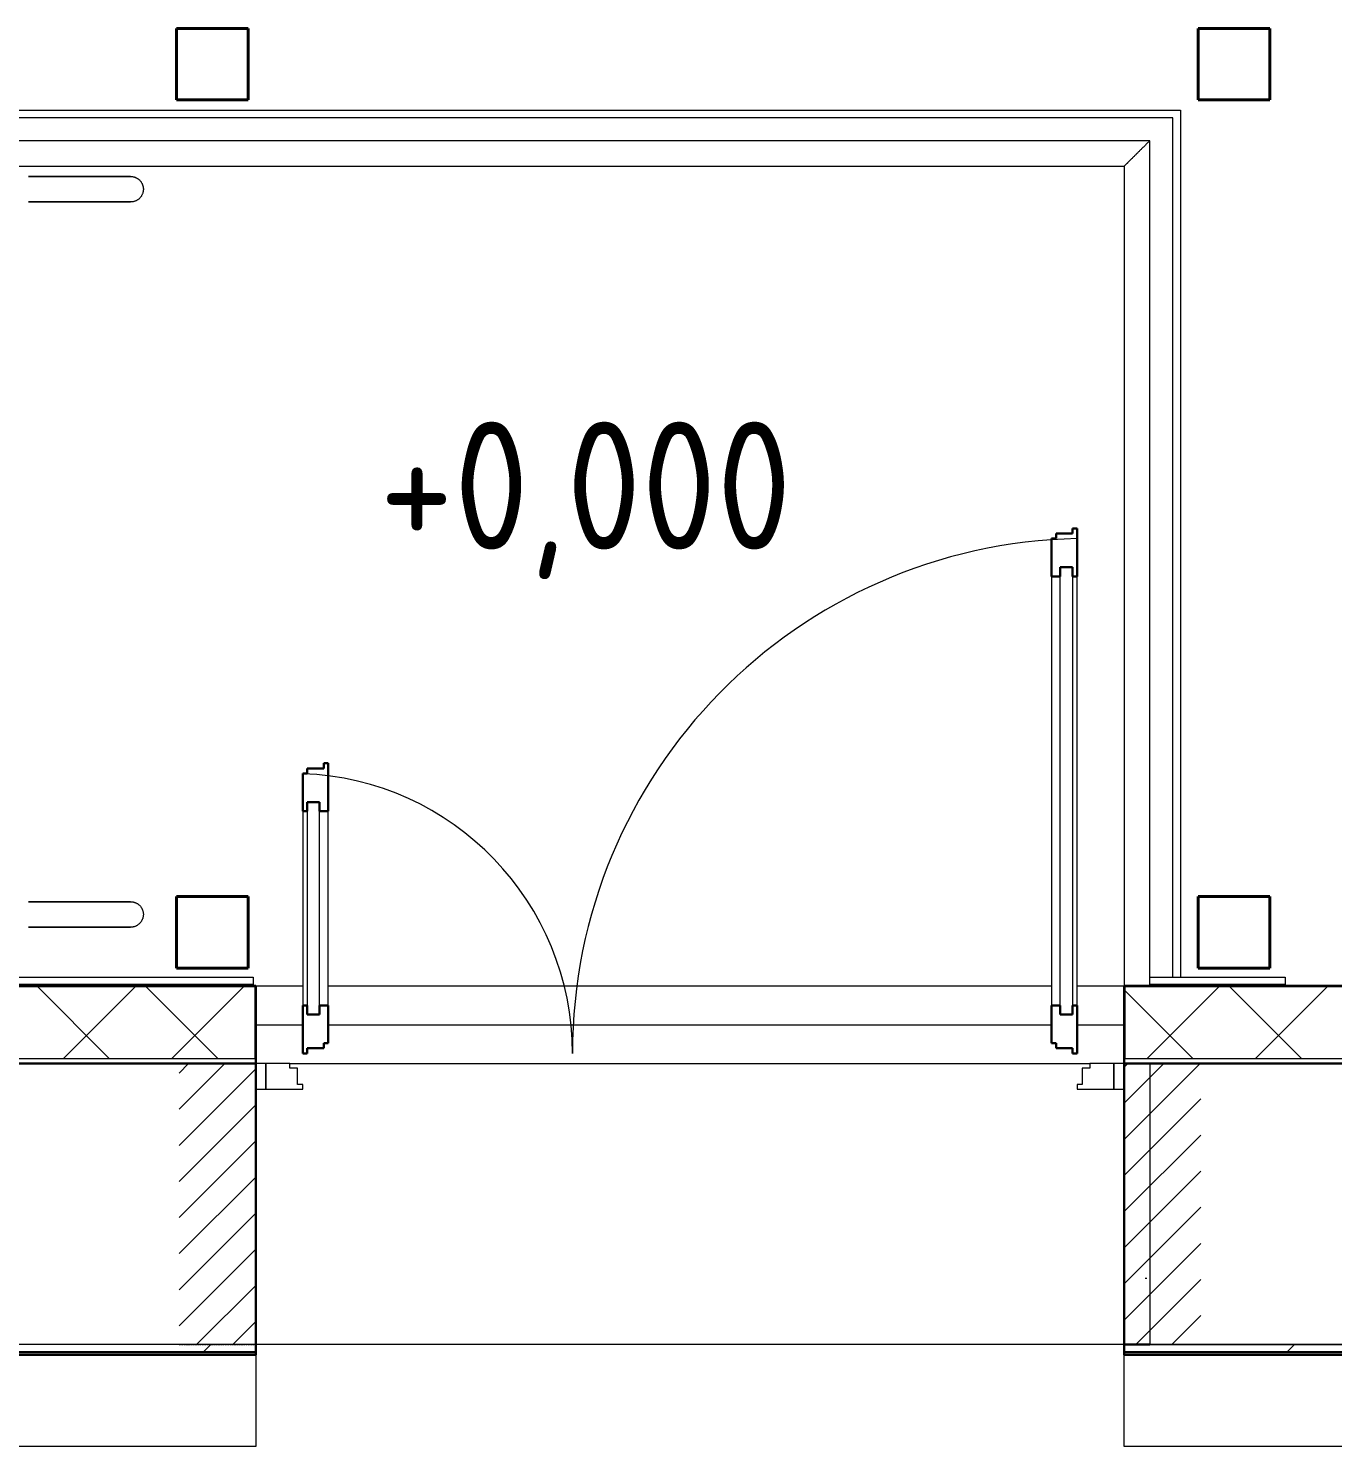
# Model space of a CAD drawing. Header units: millimetres. Extents: x -21010 to 105841, y -18351 to 135084.
# Drawn here: x -2638 to -85, y 43275 to 46052 of the extents above; entities that cross this region are included whole.
import ezdxf

# ---------------------------------------------------------------- set-up
doc = ezdxf.new("R2010")
doc.units = ezdxf.units.MM
doc.linetypes.add('ADSK_Линия сетки', pattern=[2500, 2000, -250, 0, -250])
doc.linetypes.add('ADSK_Штриховая_ш2 п1_5', pattern=[4.5, 3, -1.5])
for name, color, linetype, lineweight in [('Двери', 7, 'Continuous', 9), ('Лестницы', 7, 'Continuous', 9), ('Несущие колонны', 7, 'Continuous', 9), ('Ограждение', 7, 'Continuous', 9), ('Оси', 7, 'Continuous', 9), ('Отметки', 7, 'Continuous', 9), ('Стены внутренние', 7, 'Continuous', 18), ('Стены наружные', 7, 'Continuous', 18), ('Стены штриховка', 7, 'Continuous', 13)]:
    doc.layers.add(name, color=color, linetype=linetype, lineweight=lineweight)
doc.layers.add('Двери открывание', color=7, linetype='Continuous', lineweight=9, true_color=0xc0c0c0)
doc.styles.add('GOST Common_3', font='GOST_Common.ttf', dxfattribs={"height": 3.5})

# ---------------------------------------------------------------- blocks, each defined once
blk = doc.blocks.new('1 этаж 21082025')
at = {"layer": 'Двери', "lineweight": 30}
for p, q in [((5144, 1588), (5112, 1588)), ((5112, 1588), (5112, 1578)), ((5153, 1598), (5144, 1598)), ((5144, 1598), (5144, 1588)), ((5153, 1504), (5153, 1598)), ((5112, 1578), (5103, 1578)), ((5103, 1578), (5103, 1504)), ((5103, 1504), (5120, 1504)), ((5120, 1504), (5120, 1522)), ((5120, 1522), (5144, 1522)), ((5144, 1522), (5144, 1504)), ((5144, 1504), (5153, 1504)), ((3646, 1118), (3637, 1118)), ((3637, 1118), (3637, 1044)), ((3678, 1128), (3646, 1128)), ((3646, 1128), (3646, 1118)), ((3687, 1138), (3678, 1138)), ((3678, 1138), (3678, 1128)), ((3687, 1044), (3687, 1138)), ((3646, 1062), (3646, 1044)), ((3670, 1062), (3646, 1062)), ((3670, 1044), (3670, 1062)), ((3646, 1044), (3637, 1044)), ((3687, 1044), (3670, 1044)), ((3637, 664), (3637, 570)), ((3646, 664), (3637, 664)), ((3646, 646), (3646, 664)), ((3670, 646), (3646, 646)), ((3670, 664), (3670, 646)), ((3687, 664), (3670, 664)), ((3687, 590), (3687, 664)), ((5103, 664), (5103, 590)), ((5103, 664), (5120, 664)), ((5120, 664), (5120, 646)), ((5120, 646), (5144, 646)), ((5144, 664), (5153, 664)), ((5144, 646), (5144, 664)), ((5153, 570), (5153, 664)), ((3678, 580), (3678, 590)), ((3678, 590), (3687, 590)), ((5103, 590), (5112, 590)), ((5112, 590), (5112, 580)), ((3637, 570), (3646, 570)), ((3646, 570), (3646, 580)), ((3646, 580), (3678, 580)), ((5112, 580), (5144, 580)), ((5144, 580), (5144, 570)), ((5144, 570), (5153, 570))]:
    blk.add_line(p, q, dxfattribs=at)
at = {"layer": 'Двери'}
for p, q in [((5103, 1504), (5103, 664)), ((5120, 646), (5120, 1522)), ((5120, 1522), (5144, 1522)), ((5144, 1522), (5144, 646)), ((5153, 664), (5153, 1504)), ((3646, 1062), (3646, 646)), ((3670, 1062), (3646, 1062)), ((3670, 646), (3670, 1062)), ((3637, 1044), (3637, 664)), ((3687, 664), (3687, 1044)), ((3646, 646), (3670, 646)), ((5144, 646), (5120, 646)), ((3545, 550), (3545, 500)), ((3565, 550), (3545, 550)), ((3565, 500), (3565, 550)), ((3612, 550), (3565, 550)), ((3565, 550), (3565, 500)), ((3612, 541), (3612, 550)), ((3627, 541), (3612, 541)), ((3627, 509), (3627, 541)), ((5178, 541), (5163, 541)), ((5163, 541), (5163, 509)), ((5178, 550), (5178, 541)), ((5225, 550), (5178, 550)), ((5245, 550), (5225, 550)), ((5225, 550), (5225, 500)), ((5225, 500), (5225, 550)), ((5245, 500), (5245, 550)), ((3545, 500), (3565, 500)), ((3565, 500), (3637, 500)), ((3637, 509), (3627, 509)), ((3637, 500), (3637, 509)), ((5163, 509), (5153, 509)), ((5153, 509), (5153, 500)), ((5153, 500), (5225, 500)), ((5225, 500), (5245, 500))]:
    blk.add_line(p, q, dxfattribs=at)
at = {"layer": 'Двери', "linetype": 'Continuous', "lineweight": 18}
for p, q in [((3395, 531.4), (3413.6, 550)), ((3395, 460.7), (3484.3, 550)), ((3395, 389.9), (3545, 539.9)), ((5245, 542.9), (5252.1, 550)), ((5245, 472.2), (5322.8, 550)), ((5245, 401.5), (5393.5, 550)), ((5245, 330.8), (5395, 480.8)), ((3395, 319.2), (3545, 469.2)), ((3395, 248.5), (3545, 398.5)), ((5245, 260.1), (5395, 410.1)), ((5245, 189.3), (5395, 339.3)), ((3395, 177.8), (3545, 327.8)), ((3395, 107.1), (3545, 257.1)), ((5245, 118.6), (5395, 268.6)), ((5245, 47.9), (5395, 197.9)), ((3395, 36.4), (3545, 186.4)), ((3429.3, 0), (3545, 115.7)), ((5267.8, 0), (5395, 127.2)), ((5338.5, 0), (5395, 56.5)), ((3500, 0), (3545, 45))]:
    blk.add_line(p, q, dxfattribs=at)
at = {"layer": 'Двери', "linetype": 'ADSK_Штриховая_ш2 п1_5'}
for p, q in [((3545, 550), (3395, 550)), ((3545, 0), (3545, 550)), ((5395, 550), (5245, 550)), ((5245, 550), (5245, 0)), ((3395, 0), (3545, 0)), ((5245, 0), (5395, 0))]:
    blk.add_line(p, q, dxfattribs=at)
at = {"layer": 'Двери открывание'}
for centre, radius, start, end in [((5173, 570), 1008, 91.1369, 180), ((3617, 570), 548, 0, 87.9084)]:
    blk.add_arc(centre, radius, start, end, dxfattribs=at)
at = {"layer": 'Лестницы'}
for p, q in [((5340, 2402), (3000, 2402)), ((5340, 719.5), (5340, 2402)), ((5340, 701.8), (5340, 704.5)), ((3545, 626), (3637, 626)), ((3687, 626), (5103, 626)), ((5153, 626), (5245, 626))]:
    blk.add_line(p, q, dxfattribs=at)
at = {"layer": 'Несущие колонны', "lineweight": 40}
for p, q in [((3390, 2437), (3390, 2577)), ((3390, 2577), (3530, 2577)), ((3530, 2577), (3390, 2577)), ((3390, 2577), (3390, 2437)), ((3530, 2577), (3530, 2437)), ((3530, 2437), (3530, 2577)), ((5390, 2437), (5390, 2577)), ((5390, 2577), (5530, 2577)), ((5530, 2577), (5390, 2577)), ((5390, 2577), (5390, 2437)), ((5530, 2577), (5530, 2437)), ((5530, 2437), (5530, 2577)), ((3530, 2437), (3390, 2437)), ((3390, 2437), (3530, 2437)), ((5530, 2437), (5390, 2437)), ((5390, 2437), (5530, 2437)), ((3390, 737), (3390, 877)), ((3390, 877), (3530, 877)), ((3530, 877), (3390, 877)), ((3390, 877), (3390, 737)), ((3530, 877), (3530, 737)), ((3530, 737), (3530, 877)), ((5390, 737), (5390, 877)), ((5390, 877), (5530, 877)), ((5530, 877), (5390, 877)), ((5390, 877), (5390, 737)), ((5530, 877), (5530, 737)), ((5530, 737), (5530, 877)), ((3530, 737), (3390, 737)), ((3390, 737), (3530, 737)), ((5530, 737), (5390, 737)), ((5390, 737), (5530, 737))]:
    blk.add_line(p, q, dxfattribs=at)
at = {"layer": 'Ограждение'}
for p, q in [((5295, 2357), (3000, 2357)), ((5295, 702), (5295, 2357)), ((3000, 2307), (5245, 2307)), ((5245, 2307), (5245, 702)), ((3100, 2287), (3108, 2287)), ((3102.2, 2287), (3100, 2287)), ((3110.2, 2287), (3102.2, 2287)), ((3108, 2287), (3116, 2287)), ((3118.1, 2287), (3110.2, 2287)), ((3116, 2287), (3123.9, 2287)), ((3126.1, 2287), (3118.1, 2287)), ((3123.9, 2287), (3131.9, 2287)), ((3134, 2287), (3126.1, 2287)), ((3131.9, 2287), (3139.7, 2287)), ((3141.8, 2287), (3134, 2287)), ((3139.7, 2287), (3147.5, 2287)), ((3149.6, 2287), (3141.8, 2287)), ((3147.5, 2287), (3155.3, 2287)), ((3157.3, 2287), (3149.6, 2287)), ((3155.3, 2287), (3162.9, 2287)), ((3165, 2287), (3157.3, 2287)), ((3162.9, 2287), (3170.5, 2287)), ((3172.5, 2287), (3165, 2287)), ((3170.5, 2287), (3177.9, 2287)), ((3179.9, 2287), (3172.5, 2287)), ((3177.9, 2287), (3185.2, 2287)), ((3187.1, 2287), (3179.9, 2287)), ((3185.2, 2287), (3192.4, 2287)), ((3194.3, 2287), (3187.1, 2287)), ((3192.4, 2287), (3199.4, 2287)), ((3201.2, 2287), (3194.3, 2287)), ((3199.4, 2287), (3206.2, 2287)), ((3208.1, 2287), (3201.2, 2287)), ((3206.2, 2287), (3212.9, 2287)), ((3214.7, 2287), (3208.1, 2287)), ((3212.9, 2287), (3219.4, 2287)), ((3221.2, 2287), (3214.7, 2287)), ((3219.4, 2287), (3225.8, 2287)), ((3227.4, 2287), (3221.2, 2287)), ((3225.8, 2287), (3231.9, 2287)), ((3233.5, 2287), (3227.4, 2287)), ((3231.9, 2287), (3237.8, 2287)), ((3239.3, 2287), (3233.5, 2287)), ((3237.8, 2287), (3243.5, 2287)), ((3245, 2287), (3239.3, 2287)), ((3243.5, 2287), (3248.9, 2287)), ((3250.4, 2287), (3245, 2287)), ((3248.9, 2287), (3254.1, 2287)), ((3255.5, 2287), (3250.4, 2287)), ((3254.1, 2287), (3259.1, 2287)), ((3260.4, 2287), (3255.5, 2287)), ((3259.1, 2287), (3263.8, 2287)), ((3265.1, 2287), (3260.4, 2287)), ((3263.8, 2287), (3268.3, 2287)), ((3269.5, 2287), (3265.1, 2287)), ((3268.3, 2287), (3272.5, 2287)), ((3273.6, 2287), (3269.5, 2287)), ((3272.5, 2287), (3276.4, 2287)), ((3277.4, 2287), (3273.6, 2287)), ((3276.4, 2287), (3280, 2287)), ((3281, 2287), (3277.4, 2287)), ((3280, 2287), (3283.4, 2287)), ((3284.2, 2287), (3281, 2287)), ((3283.4, 2287), (3286.4, 2287)), ((3287.2, 2287), (3284.2, 2287)), ((3286.4, 2287), (3289.2, 2287)), ((3289.8, 2287), (3287.2, 2287)), ((3289.2, 2287), (3291.6, 2287)), ((3292.2, 2287), (3289.8, 2287)), ((3291.6, 2287), (3293.7, 2287)), ((3294.3, 2287), (3292.2, 2287)), ((3293.7, 2287), (3295.6, 2287)), ((3296, 2287), (3294.3, 2287)), ((3295.6, 2287), (3297.1, 2287)), ((3297.4, 2287), (3296, 2287)), ((3297.1, 2287), (3298.3, 2287)), ((3298.6, 2287), (3297.4, 2287)), ((3298.3, 2287), (3299.2, 2287)), ((3299.4, 2287), (3298.6, 2287)), ((3299.2, 2287), (3299.7, 2287)), ((3299.8, 2287), (3299.4, 2287)), ((3299.7, 2287), (3300, 2287)), ((3300, 2287), (3299.8, 2287)), ((3300, 2287), (3301, 2287)), ((3300, 2287), (3300, 2287)), ((3301, 2287), (3302, 2286.9)), ((3302, 2286.9), (3303, 2286.8)), ((3303, 2286.8), (3304, 2286.7)), ((3304, 2286.7), (3305, 2286.5)), ((3305, 2286.5), (3305.9, 2286.3)), ((3305.9, 2286.3), (3306.9, 2286)), ((3306.9, 2286), (3307.9, 2285.7)), ((3307.9, 2285.7), (3308.8, 2285.4)), ((3308.8, 2285.4), (3309.7, 2285)), ((3309.7, 2285), (3310.6, 2284.6)), ((3310.6, 2284.6), (3311.5, 2284.2)), ((3311.5, 2284.2), (3312.4, 2283.7)), ((3312.4, 2283.7), (3313.3, 2283.2)), ((3313.3, 2283.2), (3314.1, 2282.6)), ((3314.1, 2282.6), (3314.9, 2282.1)), ((3314.9, 2282.1), (3315.7, 2281.4)), ((3315.7, 2281.4), (3316.5, 2280.8)), ((3316.5, 2280.8), (3317.2, 2280.1)), ((3317.2, 2280.1), (3317.9, 2279.4)), ((3317.9, 2279.4), (3318.6, 2278.7)), ((3318.6, 2278.7), (3319.3, 2277.9)), ((3319.3, 2277.9), (3319.9, 2277.1)), ((3319.9, 2277.1), (3320.5, 2276.3)), ((3320.5, 2276.3), (3321, 2275.5)), ((3321, 2275.5), (3321.6, 2274.7)), ((3321.7, 2249.6), (3321.2, 2248.7)), ((3321.6, 2274.7), (3322, 2273.8)), ((3322.2, 2250.5), (3321.7, 2249.6)), ((3322, 2273.8), (3322.5, 2272.9)), ((3322.6, 2251.4), (3322.2, 2250.5)), ((3322.5, 2272.9), (3322.9, 2272)), ((3323, 2252.3), (3322.6, 2251.4)), ((3322.9, 2272), (3323.3, 2271.1)), ((3323.4, 2253.2), (3323, 2252.3)), ((3323.3, 2271.1), (3323.6, 2270.1)), ((3323.7, 2254.1), (3323.4, 2253.2)), ((3323.6, 2270.1), (3324, 2269.2)), ((3324, 2255.1), (3323.7, 2254.1)), ((3324, 2269.2), (3324.2, 2268.2)), ((3324.3, 2256.1), (3324, 2255.1)), ((3324.2, 2268.2), (3324.4, 2267.2)), ((3324.5, 2257), (3324.3, 2256.1)), ((3324.4, 2267.2), (3324.6, 2266.2)), ((3324.7, 2258), (3324.5, 2257)), ((3324.6, 2266.2), (3324.8, 2265.3)), ((3324.8, 2259), (3324.7, 2258)), ((3324.8, 2265.3), (3324.9, 2264.3)), ((3324.9, 2260), (3324.8, 2259)), ((3324.9, 2264.3), (3325, 2263.3)), ((3325, 2261), (3324.9, 2260)), ((3325, 2263.3), (3325, 2262.3)), ((3325, 2262.3), (3325, 2262)), ((3325, 2262), (3325, 2261)), ((3100, 2237), (3108, 2237)), ((3102.2, 2237), (3100, 2237)), ((3110.2, 2237), (3102.2, 2237)), ((3108, 2237), (3116, 2237)), ((3118.1, 2237), (3110.2, 2237)), ((3116, 2237), (3123.9, 2237)), ((3126.1, 2237), (3118.1, 2237)), ((3123.9, 2237), (3131.9, 2237)), ((3134, 2237), (3126.1, 2237)), ((3131.9, 2237), (3139.7, 2237)), ((3141.8, 2237), (3134, 2237)), ((3139.7, 2237), (3147.5, 2237)), ((3149.6, 2237), (3141.8, 2237)), ((3147.5, 2237), (3155.3, 2237)), ((3157.3, 2237), (3149.6, 2237)), ((3155.3, 2237), (3162.9, 2237)), ((3165, 2237), (3157.3, 2237)), ((3162.9, 2237), (3170.5, 2237)), ((3172.5, 2237), (3165, 2237)), ((3170.5, 2237), (3177.9, 2237)), ((3179.9, 2237), (3172.5, 2237)), ((3177.9, 2237), (3185.2, 2237)), ((3187.1, 2237), (3179.9, 2237)), ((3185.2, 2237), (3192.4, 2237)), ((3194.3, 2237), (3187.1, 2237)), ((3192.4, 2237), (3199.4, 2237)), ((3201.2, 2237), (3194.3, 2237)), ((3199.4, 2237), (3206.2, 2237)), ((3208.1, 2237), (3201.2, 2237)), ((3206.2, 2237), (3212.9, 2237)), ((3214.7, 2237), (3208.1, 2237)), ((3212.9, 2237), (3219.4, 2237)), ((3221.2, 2237), (3214.7, 2237)), ((3219.4, 2237), (3225.8, 2237)), ((3227.4, 2237), (3221.2, 2237)), ((3225.8, 2237), (3231.9, 2237)), ((3233.5, 2237), (3227.4, 2237)), ((3231.9, 2237), (3237.8, 2237)), ((3239.3, 2237), (3233.5, 2237)), ((3237.8, 2237), (3243.5, 2237)), ((3245, 2237), (3239.3, 2237)), ((3243.5, 2237), (3248.9, 2237)), ((3250.4, 2237), (3245, 2237)), ((3248.9, 2237), (3254.1, 2237)), ((3255.5, 2237), (3250.4, 2237)), ((3254.1, 2237), (3259.1, 2237)), ((3260.4, 2237), (3255.5, 2237)), ((3259.1, 2237), (3263.8, 2237)), ((3265.1, 2237), (3260.4, 2237)), ((3263.8, 2237), (3268.3, 2237)), ((3269.5, 2237), (3265.1, 2237)), ((3268.3, 2237), (3272.5, 2237)), ((3273.6, 2237), (3269.5, 2237)), ((3272.5, 2237), (3276.4, 2237)), ((3277.4, 2237), (3273.6, 2237)), ((3276.4, 2237), (3280, 2237)), ((3281, 2237), (3277.4, 2237)), ((3280, 2237), (3283.4, 2237)), ((3284.2, 2237), (3281, 2237)), ((3283.4, 2237), (3286.4, 2237)), ((3287.2, 2237), (3284.2, 2237)), ((3286.4, 2237), (3289.2, 2237)), ((3289.8, 2237), (3287.2, 2237)), ((3289.2, 2237), (3291.6, 2237)), ((3292.2, 2237), (3289.8, 2237)), ((3291.6, 2237), (3293.7, 2237)), ((3294.3, 2237), (3292.2, 2237)), ((3293.7, 2237), (3295.6, 2237)), ((3296, 2237), (3294.3, 2237)), ((3295.6, 2237), (3297.1, 2237)), ((3297.4, 2237), (3296, 2237)), ((3297.1, 2237), (3298.3, 2237)), ((3298.6, 2237), (3297.4, 2237)), ((3298.3, 2237), (3299.2, 2237)), ((3299.4, 2237), (3298.6, 2237)), ((3299.2, 2237), (3299.7, 2237)), ((3299.8, 2237), (3299.4, 2237)), ((3299.7, 2237), (3300, 2237)), ((3300, 2237), (3299.8, 2237)), ((3300.3, 2237), (3300, 2237)), ((3300, 2237), (3300, 2237)), ((3301.3, 2237), (3300.3, 2237)), ((3302.3, 2237.1), (3301.3, 2237)), ((3303.3, 2237.2), (3302.3, 2237.1)), ((3304.2, 2237.4), (3303.3, 2237.2)), ((3305.2, 2237.6), (3304.2, 2237.4)), ((3306.2, 2237.8), (3305.2, 2237.6)), ((3307.2, 2238), (3306.2, 2237.8)), ((3308.1, 2238.4), (3307.2, 2238)), ((3309.1, 2238.7), (3308.1, 2238.4)), ((3310, 2239.1), (3309.1, 2238.7)), ((3310.9, 2239.5), (3310, 2239.1)), ((3311.8, 2240), (3310.9, 2239.5)), ((3312.7, 2240.4), (3311.8, 2240)), ((3313.5, 2241), (3312.7, 2240.4)), ((3314.3, 2241.5), (3313.5, 2241)), ((3315.1, 2242.1), (3314.3, 2241.5)), ((3315.9, 2242.7), (3315.1, 2242.1)), ((3316.7, 2243.4), (3315.9, 2242.7)), ((3317.4, 2244.1), (3316.7, 2243.4)), ((3318.1, 2244.8), (3317.4, 2244.1)), ((3318.8, 2245.5), (3318.1, 2244.8)), ((3319.4, 2246.3), (3318.8, 2245.5)), ((3320.1, 2247.1), (3319.4, 2246.3)), ((3320.6, 2247.9), (3320.1, 2247.1)), ((3321.2, 2248.7), (3320.6, 2247.9)), ((3100, 867), (3108, 867)), ((3102.2, 867), (3100, 867)), ((3110.2, 867), (3102.2, 867)), ((3108, 867), (3116, 867)), ((3118.1, 867), (3110.2, 867)), ((3116, 867), (3123.9, 867)), ((3126.1, 867), (3118.1, 867)), ((3123.9, 867), (3131.9, 867)), ((3134, 867), (3126.1, 867)), ((3131.9, 867), (3139.7, 867)), ((3141.8, 867), (3134, 867)), ((3139.7, 867), (3147.5, 867)), ((3149.6, 867), (3141.8, 867)), ((3147.5, 867), (3155.3, 867)), ((3157.3, 867), (3149.6, 867)), ((3155.3, 867), (3162.9, 867)), ((3165, 867), (3157.3, 867)), ((3162.9, 867), (3170.5, 867)), ((3172.5, 867), (3165, 867)), ((3170.5, 867), (3177.9, 867)), ((3179.9, 867), (3172.5, 867)), ((3177.9, 867), (3185.2, 867)), ((3187.1, 867), (3179.9, 867)), ((3185.2, 867), (3192.4, 867)), ((3194.3, 867), (3187.1, 867)), ((3192.4, 867), (3199.4, 867)), ((3201.2, 867), (3194.3, 867)), ((3199.4, 867), (3206.2, 867)), ((3208.1, 867), (3201.2, 867)), ((3206.2, 867), (3212.9, 867)), ((3214.7, 867), (3208.1, 867)), ((3212.9, 867), (3219.4, 867)), ((3221.2, 867), (3214.7, 867)), ((3219.4, 867), (3225.8, 867)), ((3227.4, 867), (3221.2, 867)), ((3225.8, 867), (3231.9, 867)), ((3233.5, 867), (3227.4, 867)), ((3231.9, 867), (3237.8, 867)), ((3239.3, 867), (3233.5, 867)), ((3237.8, 867), (3243.5, 867)), ((3245, 867), (3239.3, 867)), ((3243.5, 867), (3248.9, 867)), ((3250.4, 867), (3245, 867)), ((3248.9, 867), (3254.1, 867)), ((3255.5, 867), (3250.4, 867)), ((3254.1, 867), (3259.1, 867)), ((3260.4, 867), (3255.5, 867)), ((3259.1, 867), (3263.8, 867)), ((3265.1, 867), (3260.4, 867)), ((3263.8, 867), (3268.3, 867)), ((3269.5, 867), (3265.1, 867)), ((3268.3, 867), (3272.5, 867)), ((3273.6, 867), (3269.5, 867)), ((3272.5, 867), (3276.4, 867)), ((3277.4, 867), (3273.6, 867)), ((3276.4, 867), (3280, 867)), ((3281, 867), (3277.4, 867)), ((3280, 867), (3283.4, 867)), ((3284.2, 867), (3281, 867)), ((3283.4, 867), (3286.4, 867)), ((3287.2, 867), (3284.2, 867)), ((3286.4, 867), (3289.2, 867)), ((3289.8, 867), (3287.2, 867)), ((3289.2, 867), (3291.6, 867)), ((3292.2, 867), (3289.8, 867)), ((3291.6, 867), (3293.7, 867)), ((3294.3, 867), (3292.2, 867)), ((3293.7, 867), (3295.6, 867)), ((3296, 867), (3294.3, 867)), ((3295.6, 867), (3297.1, 867)), ((3297.4, 867), (3296, 867)), ((3297.1, 867), (3298.3, 867)), ((3298.6, 867), (3297.4, 867)), ((3298.3, 867), (3299.2, 867)), ((3299.4, 867), (3298.6, 867)), ((3299.2, 867), (3299.7, 867)), ((3299.8, 867), (3299.4, 867)), ((3299.7, 867), (3300, 867)), ((3300, 867), (3299.8, 867)), ((3300, 867), (3301, 867)), ((3300, 867), (3300, 867)), ((3301, 867), (3302, 866.9)), ((3302, 866.9), (3303, 866.8)), ((3303, 866.8), (3304, 866.7)), ((3304, 866.7), (3305, 866.5)), ((3305, 866.5), (3305.9, 866.3)), ((3305.9, 866.3), (3306.9, 866)), ((3306.9, 866), (3307.9, 865.7)), ((3307.9, 865.7), (3308.8, 865.4)), ((3308.8, 865.4), (3309.7, 865)), ((3309.7, 865), (3310.6, 864.6)), ((3310.6, 864.6), (3311.5, 864.2)), ((3311.5, 864.2), (3312.4, 863.7)), ((3312.4, 863.7), (3313.3, 863.2)), ((3313.3, 863.2), (3314.1, 862.6)), ((3314.1, 862.6), (3314.9, 862.1)), ((3314.9, 862.1), (3315.7, 861.4)), ((3315.7, 861.4), (3316.5, 860.8)), ((3316.5, 860.8), (3317.2, 860.1)), ((3317.2, 860.1), (3317.9, 859.4)), ((3317.9, 859.4), (3318.6, 858.7)), ((3318.6, 858.7), (3319.3, 857.9)), ((3319.3, 857.9), (3319.9, 857.1)), ((3319.9, 857.1), (3320.5, 856.3)), ((3320.5, 856.3), (3321, 855.5)), ((3321, 855.5), (3321.6, 854.7)), ((3321.6, 854.7), (3322, 853.8)), ((3322, 853.8), (3322.5, 852.9)), ((3322.5, 852.9), (3322.9, 852)), ((3322.9, 852), (3323.3, 851.1)), ((3323.4, 833.2), (3323, 832.3)), ((3323.3, 851.1), (3323.6, 850.1)), ((3323.7, 834.1), (3323.4, 833.2)), ((3323.6, 850.1), (3324, 849.2)), ((3324, 835.1), (3323.7, 834.1)), ((3324, 849.2), (3324.2, 848.2)), ((3324.3, 836.1), (3324, 835.1)), ((3324.2, 848.2), (3324.4, 847.2)), ((3324.5, 837), (3324.3, 836.1)), ((3324.4, 847.2), (3324.6, 846.2)), ((3324.7, 838), (3324.5, 837)), ((3324.6, 846.2), (3324.8, 845.3)), ((3324.8, 839), (3324.7, 838)), ((3324.8, 845.3), (3324.9, 844.3)), ((3324.9, 840), (3324.8, 839)), ((3324.9, 844.3), (3325, 843.3)), ((3325, 841), (3324.9, 840)), ((3325, 843.3), (3325, 842.3)), ((3325, 842.3), (3325, 842)), ((3325, 842), (3325, 841)), ((3100, 817), (3108, 817)), ((3102.2, 817), (3100, 817)), ((3110.2, 817), (3102.2, 817)), ((3108, 817), (3116, 817)), ((3118.1, 817), (3110.2, 817)), ((3116, 817), (3123.9, 817)), ((3126.1, 817), (3118.1, 817)), ((3123.9, 817), (3131.9, 817)), ((3134, 817), (3126.1, 817)), ((3131.9, 817), (3139.7, 817)), ((3141.8, 817), (3134, 817)), ((3139.7, 817), (3147.5, 817)), ((3149.6, 817), (3141.8, 817)), ((3147.5, 817), (3155.3, 817)), ((3157.3, 817), (3149.6, 817)), ((3155.3, 817), (3162.9, 817)), ((3165, 817), (3157.3, 817)), ((3162.9, 817), (3170.5, 817)), ((3172.5, 817), (3165, 817)), ((3170.5, 817), (3177.9, 817)), ((3179.9, 817), (3172.5, 817)), ((3177.9, 817), (3185.2, 817)), ((3187.1, 817), (3179.9, 817)), ((3185.2, 817), (3192.4, 817)), ((3194.3, 817), (3187.1, 817)), ((3192.4, 817), (3199.4, 817)), ((3201.2, 817), (3194.3, 817)), ((3199.4, 817), (3206.2, 817)), ((3208.1, 817), (3201.2, 817)), ((3206.2, 817), (3212.9, 817)), ((3214.7, 817), (3208.1, 817)), ((3212.9, 817), (3219.4, 817)), ((3221.2, 817), (3214.7, 817)), ((3219.4, 817), (3225.8, 817)), ((3227.4, 817), (3221.2, 817)), ((3225.8, 817), (3231.9, 817)), ((3233.5, 817), (3227.4, 817)), ((3231.9, 817), (3237.8, 817)), ((3239.3, 817), (3233.5, 817)), ((3237.8, 817), (3243.5, 817)), ((3245, 817), (3239.3, 817)), ((3243.5, 817), (3248.9, 817)), ((3250.4, 817), (3245, 817)), ((3248.9, 817), (3254.1, 817)), ((3255.5, 817), (3250.4, 817)), ((3254.1, 817), (3259.1, 817)), ((3260.4, 817), (3255.5, 817)), ((3259.1, 817), (3263.8, 817)), ((3265.1, 817), (3260.4, 817)), ((3263.8, 817), (3268.3, 817)), ((3269.5, 817), (3265.1, 817)), ((3268.3, 817), (3272.5, 817)), ((3273.6, 817), (3269.5, 817)), ((3272.5, 817), (3276.4, 817)), ((3277.4, 817), (3273.6, 817)), ((3276.4, 817), (3280, 817)), ((3281, 817), (3277.4, 817)), ((3280, 817), (3283.4, 817)), ((3284.2, 817), (3281, 817)), ((3283.4, 817), (3286.4, 817)), ((3287.2, 817), (3284.2, 817)), ((3286.4, 817), (3289.2, 817)), ((3289.8, 817), (3287.2, 817)), ((3289.2, 817), (3291.6, 817)), ((3292.2, 817), (3289.8, 817)), ((3291.6, 817), (3293.7, 817)), ((3294.3, 817), (3292.2, 817)), ((3293.7, 817), (3295.6, 817)), ((3296, 817), (3294.3, 817)), ((3295.6, 817), (3297.1, 817)), ((3297.4, 817), (3296, 817)), ((3297.1, 817), (3298.3, 817)), ((3298.6, 817), (3297.4, 817)), ((3298.3, 817), (3299.2, 817)), ((3299.4, 817), (3298.6, 817)), ((3299.2, 817), (3299.7, 817)), ((3299.8, 817), (3299.4, 817)), ((3299.7, 817), (3300, 817)), ((3300, 817), (3299.8, 817)), ((3300.3, 817), (3300, 817)), ((3300, 817), (3300, 817)), ((3301.3, 817), (3300.3, 817)), ((3302.3, 817.1), (3301.3, 817)), ((3303.3, 817.2), (3302.3, 817.1)), ((3304.2, 817.4), (3303.3, 817.2)), ((3305.2, 817.6), (3304.2, 817.4)), ((3306.2, 817.8), (3305.2, 817.6)), ((3307.2, 818), (3306.2, 817.8)), ((3308.1, 818.4), (3307.2, 818)), ((3309.1, 818.7), (3308.1, 818.4)), ((3310, 819.1), (3309.1, 818.7)), ((3310.9, 819.5), (3310, 819.1)), ((3311.8, 820), (3310.9, 819.5)), ((3312.7, 820.4), (3311.8, 820)), ((3313.5, 821), (3312.7, 820.4)), ((3314.3, 821.5), (3313.5, 821)), ((3315.1, 822.1), (3314.3, 821.5)), ((3315.9, 822.7), (3315.1, 822.1)), ((3316.7, 823.4), (3315.9, 822.7)), ((3317.4, 824.1), (3316.7, 823.4)), ((3318.1, 824.8), (3317.4, 824.1)), ((3318.8, 825.5), (3318.1, 824.8)), ((3319.4, 826.3), (3318.8, 825.5)), ((3320.1, 827.1), (3319.4, 826.3)), ((3320.6, 827.9), (3320.1, 827.1)), ((3321.2, 828.7), (3320.6, 827.9)), ((3321.7, 829.6), (3321.2, 828.7)), ((3322.2, 830.5), (3321.7, 829.6)), ((3322.6, 831.4), (3322.2, 830.5)), ((3323, 832.3), (3322.6, 831.4)), ((3545, -20), (3545, -200)), ((5245, -200), (5245, -20)), ((3545, -200), (15, -200)), ((14075, -200), (5245, -200))]:
    blk.add_line(p, q, dxfattribs=at)
blk.add_open_spline([(5295, 2357), (5295, 2357), (5294.6, 2356.6), (5293.2, 2355.2), (5291.7, 2353.7), (5290.2, 2352.2), (5288.8, 2350.8), (5287.3, 2349.3), (5285.3, 2347.3), (5283, 2345), (5281.1, 2343.1), (5279.6, 2341.6), (5278, 2340), (5276.5, 2338.5), (5274.9, 2336.9), (5273.3, 2335.3), (5271.6, 2333.6), (5270, 2332), (5268.4, 2330.4), (5266.7, 2328.7), (5265.1, 2327.1), (5263.5, 2325.5), (5262, 2324), (5260.4, 2322.4), (5258.9, 2320.9), (5257.5, 2319.5), (5256.1, 2318.1), (5254.3, 2316.3), (5252.7, 2314.7), (5251.2, 2313.2), (5249.8, 2311.8), (5248.3, 2310.3), (5246.8, 2308.8), (5245.4, 2307.4), (5245, 2307), (5245, 2307)], degree=3, knots=[0, 0, 0, 0, 0.083333, 0.125, 0.166667, 0.208333, 0.229167, 0.25, 0.291667, 0.333333, 0.354167, 0.375, 0.395833, 0.416667, 0.4375, 0.458333, 0.479167, 0.5, 0.520833, 0.541667, 0.5625, 0.583333, 0.604167, 0.625, 0.645833, 0.666667, 0.6875, 0.708333, 0.75, 0.770833, 0.791667, 0.833333, 0.875, 0.916667, 1, 1, 1, 1], dxfattribs=at)
at = {"layer": 'Оси', "linetype": 'ADSK_Линия сетки'}
blk.add_line((58165, 0), (-14072.3, 0), dxfattribs=at)
at = {"layer": 'Стены внутренние', "lineweight": 30}
for p, q in [((3545, 702), (2455, 702)), ((3545, 560), (3545, 702)), ((6325, 702), (5245, 702)), ((5245, 702), (5245, 560)), ((3545, 550), (2455, 550)), ((3545, 0), (3545, 550)), ((6325, 550), (5245, 550)), ((5245, 550), (5245, 0))]:
    blk.add_line(p, q, dxfattribs=at)
at = {"layer": 'Стены внутренние', "linetype": 'Continuous', "lineweight": 9}
for p, q in [((3258.3, 560), (3118.3, 700)), ((3168.8, 560), (3308.8, 700)), ((3470.5, 560), (3330.5, 700)), ((3381, 560), (3521, 700)), ((3543, 699.6), (3542.6, 700)), ((5266.9, 700), (5265.7, 702)), ((5290.1, 560), (5430.1, 700)), ((5410.2, 702), (5409, 700)), ((5591.8, 560), (5451.8, 700)), ((5502.3, 560), (5642.3, 700)), ((5379.7, 560), (5247, 692.7)), ((5286, 129.7), (5289.3, 129.7))]:
    blk.add_line(p, q, dxfattribs=at)
at = {"layer": 'Стены внутренние'}
for p, q in [((3545, 702), (3637, 702)), ((3687, 702), (5103, 702)), ((5153, 702), (5245, 702)), ((3612, 550), (5178, 550)), ((5295, 550), (5295, 0)), ((5245, 0), (2455, 0)), ((5295, 0), (6325, 0))]:
    blk.add_line(p, q, dxfattribs=at)
at = {"layer": 'Стены наружные'}
for p, q in [((1200, 2417), (5355, 2417)), ((5355, 2417), (5355, 719.5)), ((5340, 2402), (1213, 2402)), ((5340, 719.5), (5340, 2402)), ((3000, 719.5), (3540, 719.5)), ((3540, 704.5), (3000, 704.5)), ((3540, 719.5), (3540, 704.5)), ((5295, 719.5), (5560, 719.5)), ((5560, 704.5), (5295, 704.5)), ((5340, 702), (5340, 704.5)), ((5355, 704.5), (5355, 702)), ((5560, 719.5), (5560, 704.5)), ((3545, 0), (2455, 0)), ((6325, 0), (5295, 0))]:
    blk.add_line(p, q, dxfattribs=at)
at = {"layer": 'Стены наружные', "lineweight": 30}
for p, q in [((3545, 550), (3545, 560)), ((5245, 560), (5245, 550)), ((3545, -20), (3545, 0)), ((5295, 0), (5245, 0)), ((3545, -15), (15, -15)), ((15, -20), (3545, -20)), ((5245, 0), (5245, -20)), ((14075, -15), (5245, -15)), ((5245, -20), (14075, -20))]:
    blk.add_line(p, q, dxfattribs=at)
at = {"layer": 'Стены наружные', "linetype": 'Continuous', "lineweight": 9}
for p, q in [((3442.4, -15), (3457.4, 0)), ((5563.7, -15), (5578.7, 0))]:
    blk.add_line(p, q, dxfattribs=at)
at = {"layer": 'Стены штриховка'}
for p, q in [((3543, 700), (2457, 700)), ((3543, 700), (3543, 560)), ((6323, 700), (5247, 700)), ((5247, 560), (5247, 700)), ((2455, 560), (3545, 560)), ((5245, 560), (6325, 560)), ((5245, 0), (5295, 0))]:
    blk.add_line(p, q, dxfattribs=at)
at = {"layer": 'Отметки', "style": 'GOST Common_3', "width": 0.9}
blk.add_text('+0,000', height=250, dxfattribs=at).set_placement((3786.8, 1556.8))

msp = doc.modelspace()

# ---------------------------------------------------------------- block references
msp.add_blockref('1 этаж 21082025', (-5738, 43475))

doc.saveas('drawing.dxf')
